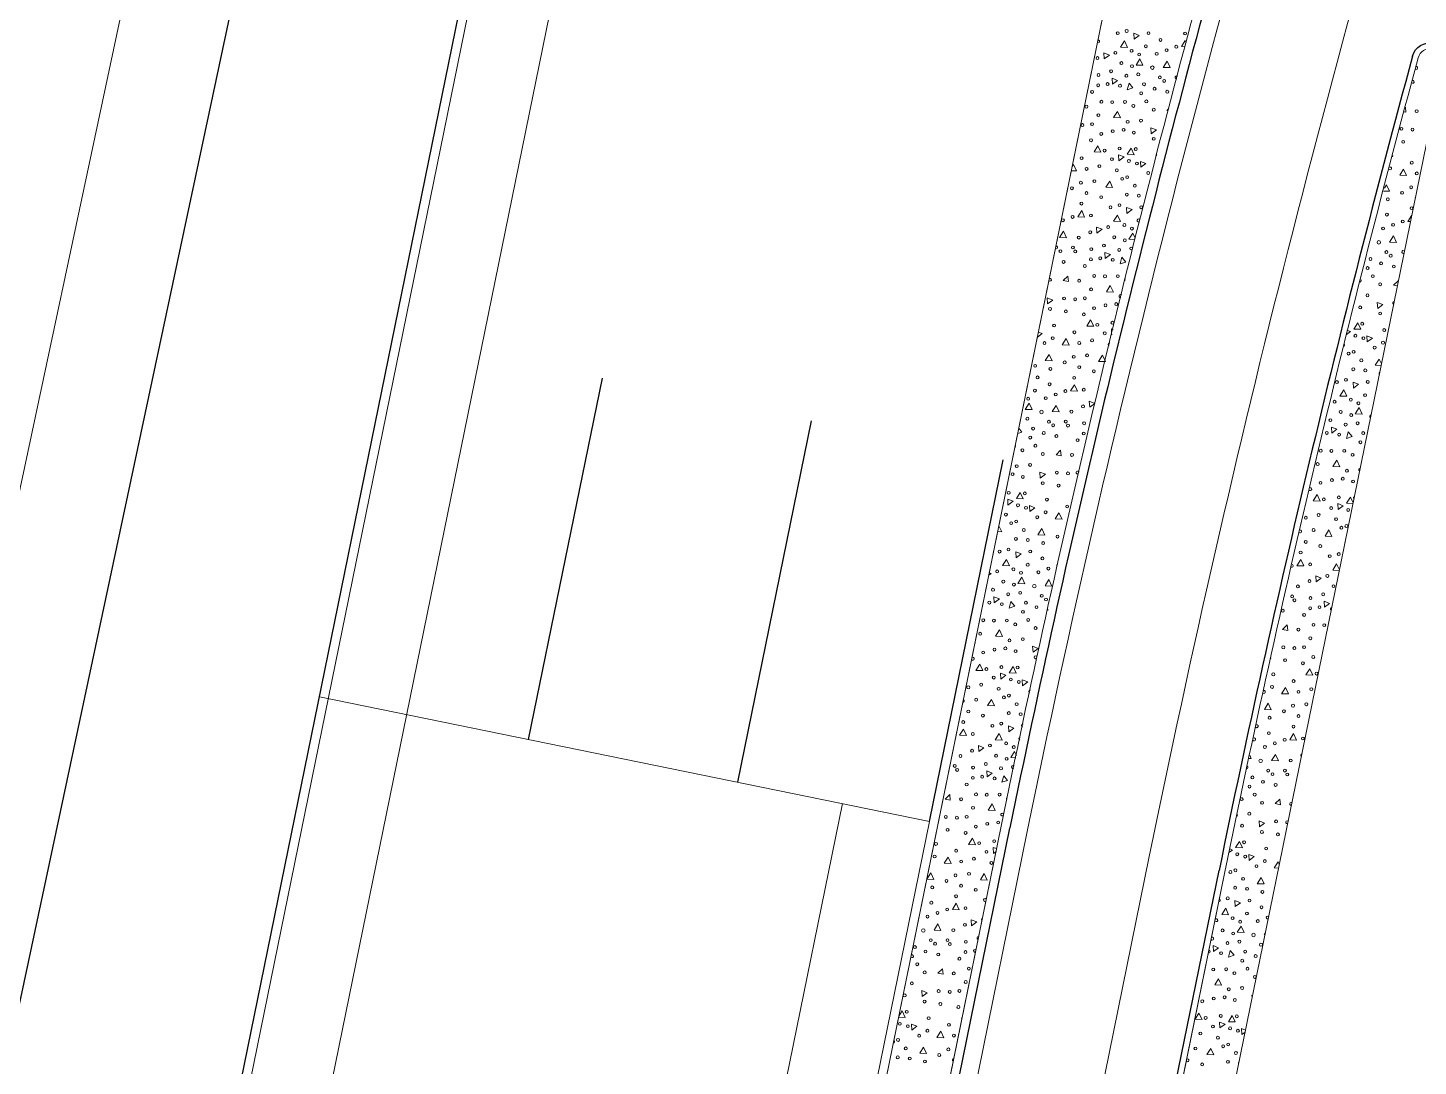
# Model space of a CAD drawing. Extents: x 2536801 to 2538856, y 7112140 to 7131569.
# Drawn here: x 2538468.1 to 2538624.5, y 7130125.7 to 7130242.4 of the extents above; entities that cross this region are included whole.
import ezdxf

# ---------------------------------------------------------------- set-up
doc = ezdxf.new("R2010")
doc.units = 0
doc.header["$LTSCALE"] = 100
doc.header["$MEASUREMENT"] = 0
doc.linetypes.add('DGN Style 1', pattern=[249.36287, 0.414913, -248.947956])
for name, color, linetype, lineweight in [('D_BOC_RMP', 1, 'Continuous', 13), ('D_CTB_1', 2, 'Continuous', 0), ('D_EOS_ML', 7, 'Continuous', 30), ('D_EOS_RMP', 1, 'Continuous', 30), ('D_EOT_ML', 7, 'Continuous', 13), ('D_EOT_RMP', 1, 'Continuous', 13), ('D_FOC_RMP', 1, 'Continuous', 30), ('D_RIPRAP_1', 7, 'Continuous', 0)]:
    doc.layers.add(name, color=color, linetype=linetype, lineweight=lineweight)

msp = doc.modelspace()

# ---------------------------------------------------------------- linework, layer by layer
at = {"layer": 'D_BOC_RMP', "lineweight": 0}
msp.add_line((2538572.54, 7129999.62), (2538602.72, 7130147.53), dxfattribs=at)
at = {"layer": 'D_BOC_RMP', "lineweight": 0, "extrusion": (0, 0, -1)}
msp.add_arc((-2538625.74, 7130238.74), 1.33, 15.185, 191.53, dxfattribs=at)
at = {"layer": 'D_BOC_RMP', "lineweight": 0}
msp.add_arc((2540048.28, 7129852.64), 1475.33, 164.81499, 168.47001, dxfattribs=at)
at = {"layer": 'D_CTB_1', "color": 9, "linetype": 'Continuous', "lineweight": 0, "ltscale": 0.025}
msp.add_line((2538570.49, 7130153.01), (2538855.92, 7131552.2), dxfattribs=at)
at = {"layer": 'D_CTB_1', "linetype": 'Continuous', "lineweight": 0, "ltscale": 0.025}
for p, q in [((2538481.84, 7130068.67), (2538703.42, 7131154.81)), ((2538549.83, 7130016.71), (2538577.57, 7130152.66)), ((2538550.5, 7130055.02), (2538570.49, 7130153.01))]:
    msp.add_line(p, q, dxfattribs=at)
msp.add_arc((2540048.28, 7129852.64), 1501, 164.81499, 168.47001, dxfattribs=at)
at = {"layer": 'D_EOS_ML'}
for p, q in [((2538480.86, 7130068.86), (2538786.35, 7131566.38)), ((2538446.93, 7130037.6), (2538519.84, 7130379.98))]:
    msp.add_line(p, q, dxfattribs=at)
at = {"layer": 'D_EOS_ML', "color": 253, "linetype": 'DGN Style 1'}
for p, q in [((2538524.44, 7130162.4), (2538809.87, 7131561.59)), ((2538547.96, 7130157.6), (2538833.39, 7131556.79)), ((2538569.51, 7130153.21), (2538854.94, 7131552.4)), ((2538490.73, 7130067.22), (2538763.58, 7131404.71))]:
    msp.add_line(p, q, dxfattribs=at)
at = {"layer": 'D_EOS_RMP'}
for p, q in [((2538550.81, 7130016.51), (2538578.55, 7130152.46)), ((2538574.33, 7130011.72), (2538602.06, 7130147.67))]:
    msp.add_line(p, q, dxfattribs=at)
for radius in [1500, 1476]:
    msp.add_arc((2540048.28, 7129852.64), radius, 164.81499, 168.47001, dxfattribs=at)
at = {"layer": 'D_EOT_ML'}
for p, q in [((2538490.73, 7130067.22), (2538796.15, 7131564.38)), ((2538435.19, 7130040.1), (2538508.08, 7130382.38)), ((2538500.92, 7130167.2), (2538569.51, 7130153.21)), ((2538539.73, 7130057.22), (2538559.72, 7130155.2)), ((2538549.53, 7130055.22), (2538569.52, 7130153.2))]:
    msp.add_line(p, q, dxfattribs=at)
at = {"layer": 'D_EOT_RMP'}
for p, q in [((2538552.77, 7130016.11), (2538580.51, 7130152.07)), ((2538566.49, 7130013.32), (2538594.22, 7130149.27))]:
    msp.add_line(p, q, dxfattribs=at)
for radius, end in [(1498, 168.46984), (1484, 168.47001)]:
    msp.add_arc((2540048.28, 7129852.64), radius, 163.06168, end, dxfattribs=at)
at = {"layer": 'D_FOC_RMP', "extrusion": (0, 0, -1)}
msp.add_arc((-2538625.74, 7130238.74), 2, 15.185, 191.53, dxfattribs=at)
at = {"layer": 'D_RIPRAP_1', "color": 7, "linetype": 'Continuous', "lineweight": 0}
for p, q in [((2538623.01, 7130233.51), (2538623.06, 7130232.97)), ((2538596.21, 7130233.16), (2538596.42, 7130233.37)), ((2538596.36, 7130233.13), (2538596.21, 7130233.16)), ((2538623.06, 7130232.97), (2538622.88, 7130233.01)), ((2538584.55, 7130214.03), (2538585.07, 7130214.53)), ((2538585.13, 7130213.9), (2538584.55, 7130214.03)), ((2538585.07, 7130214.53), (2538585.13, 7130213.9)), ((2538621.67, 7130213.52), (2538622.19, 7130214.01)), ((2538622.11, 7130213.42), (2538621.67, 7130213.52)), ((2538622.19, 7130214.01), (2538622.2, 7130213.88)), ((2538583.74, 7130194.44), (2538584.25, 7130194.94)), ((2538584.32, 7130194.31), (2538583.74, 7130194.44)), ((2538584.25, 7130194.94), (2538584.32, 7130194.31)), ((2538609.2, 7130174.8), (2538609.72, 7130175.29)), ((2538609.78, 7130174.67), (2538609.2, 7130174.8)), ((2538609.72, 7130175.29), (2538609.78, 7130174.67)), ((2538571.26, 7130155.72), (2538571.78, 7130156.22)), ((2538571.84, 7130155.59), (2538571.26, 7130155.72)), ((2538571.78, 7130156.22), (2538571.84, 7130155.59)), ((2538608.39, 7130155.21), (2538608.9, 7130155.71)), ((2538608.9, 7130155.71), (2538608.96, 7130155.08)), ((2538608.96, 7130155.08), (2538608.39, 7130155.21)), ((2538570.45, 7130136.14), (2538570.97, 7130136.63)), ((2538570.97, 7130136.63), (2538571.03, 7130136.01)), ((2538571.03, 7130136.01), (2538570.45, 7130136.14))]:
    msp.add_line(p, q, dxfattribs=at)
at = {"layer": 'D_RIPRAP_1', "color": 7, "lineweight": 0, "flags": 128}
for points in [[(2538612.87, 7130289.8), (2538599.24, 7130293.95), (2538550.51, 7130055.04), (2538550.51, 7130055.04), (2538550.51, 7130055.02), (2538516.11, 7129867.42), (2538516.11, 7129867.42), (2538520.26, 7129866.63)], [(2538577.16, 7129993.93), (2538577.32, 7129993.89), (2538627.21, 7130238.44), (2538627.05, 7130238.47)], [(2538549.83, 7130016.71), (2538577.57, 7130152.66)], [(2538602.72, 7130147.53), (2538572.54, 7129999.62)]]:
    msp.add_lwpolyline(points, dxfattribs=at)
at = {"layer": 'D_RIPRAP_1', "color": 7, "linetype": 'Continuous', "lineweight": 0, "flags": 128}
for points in [[(2538592.52, 7130241.16), (2538592.49, 7130241.83), (2538593.1, 7130241.59)], [(2538591.78, 7130240.24), (2538591, 7130240.27), (2538591.44, 7130240.97)], [(2538589.15, 7130238.95), (2538589.11, 7130239.62), (2538589.73, 7130239.38)], [(2538593.51, 7130238.23), (2538592.74, 7130238.26), (2538593.17, 7130238.96)], [(2538596.56, 7130237.97), (2538595.78, 7130238), (2538596.22, 7130238.7)], [(2538590.08, 7130236.11), (2538590.04, 7130236.78), (2538590.66, 7130236.53)], [(2538592.38, 7130235.7), (2538591.75, 7130235.49), (2538591.95, 7130236.23)], [(2538590.99, 7130232.32), (2538590.21, 7130232.35), (2538590.65, 7130233.05)], [(2538594.44, 7130230.54), (2538594.4, 7130231.21), (2538595.02, 7130230.96)], [(2538588.79, 7130228.46), (2538588.01, 7130228.5), (2538588.45, 7130229.19)], [(2538592.53, 7130228.18), (2538591.75, 7130228.22), (2538592.19, 7130228.91)], [(2538590.81, 7130227.5), (2538590.77, 7130228.17), (2538591.39, 7130227.93)], [(2538593.26, 7130226.76), (2538593.23, 7130227.43), (2538593.85, 7130227.19)], [(2538623.15, 7130225.84), (2538622.38, 7130225.87), (2538622.82, 7130226.56)], [(2538590.1, 7130224.49), (2538589.33, 7130224.53), (2538589.77, 7130225.22)], [(2538586.95, 7130221.16), (2538586.18, 7130221.19), (2538586.62, 7130221.89)], [(2538590.97, 7130220.66), (2538590.19, 7130220.69), (2538590.63, 7130221.38)], [(2538591.71, 7130221.58), (2538591.67, 7130222.25), (2538592.29, 7130222.01)], [(2538584.9, 7130218.83), (2538584.12, 7130218.87), (2538584.56, 7130219.56)], [(2538588.33, 7130219.36), (2538588.3, 7130220.03), (2538588.91, 7130219.79)], [(2538622.02, 7130218.32), (2538621.24, 7130218.36), (2538621.68, 7130219.05)], [(2538589.26, 7130216.52), (2538589.23, 7130217.19), (2538589.85, 7130216.95)], [(2538591.57, 7130216.11), (2538590.93, 7130215.9), (2538591.14, 7130216.65)], [(2538590.18, 7130212.73), (2538589.4, 7130212.77), (2538589.84, 7130213.46)], [(2538582.78, 7130211.4), (2538582.74, 7130212.07), (2538583.36, 7130211.83)], [(2538619.9, 7130210.89), (2538619.86, 7130211.56), (2538620.48, 7130211.32)], [(2538587.97, 7130208.88), (2538587.2, 7130208.91), (2538587.63, 7130209.6)], [(2538617.99, 7130208.54), (2538617.21, 7130208.57), (2538617.65, 7130209.26)], [(2538585.22, 7130206.76), (2538584.44, 7130206.79), (2538584.88, 7130207.49)], [(2538618.73, 7130207.12), (2538618.69, 7130207.79), (2538619.31, 7130207.54)], [(2538583.29, 7130204.98), (2538582.51, 7130205.02), (2538582.95, 7130205.71)], [(2538589.29, 7130204.91), (2538588.51, 7130204.94), (2538588.95, 7130205.63)], [(2538586.14, 7130201.58), (2538585.36, 7130201.61), (2538585.8, 7130202.3)], [(2538617.17, 7130201.93), (2538617.14, 7130202.6), (2538617.75, 7130202.36)], [(2538616.43, 7130201.01), (2538615.65, 7130201.04), (2538616.09, 7130201.74)], [(2538581.04, 7130199.51), (2538580.26, 7130199.54), (2538580.7, 7130200.24)], [(2538584.09, 7130199.25), (2538583.31, 7130199.28), (2538583.75, 7130199.98)], [(2538587.52, 7130199.78), (2538587.48, 7130200.45), (2538588.1, 7130200.21)], [(2538618.16, 7130199), (2538617.38, 7130199.03), (2538617.82, 7130199.73)], [(2538614.73, 7130196.88), (2538614.69, 7130197.55), (2538615.31, 7130197.3)], [(2538617.03, 7130196.47), (2538616.4, 7130196.26), (2538616.6, 7130197)], [(2538615.64, 7130193.09), (2538614.86, 7130193.12), (2538615.3, 7130193.81)], [(2538581.96, 7130191.82), (2538581.93, 7130192.49), (2538582.54, 7130192.24)], [(2538580.05, 7130189.46), (2538579.28, 7130189.5), (2538579.72, 7130190.19)], [(2538613.43, 7130189.23), (2538612.66, 7130189.26), (2538613.1, 7130189.96)], [(2538578.33, 7130188.78), (2538578.3, 7130189.45), (2538578.91, 7130189.21)], [(2538580.79, 7130188.04), (2538580.76, 7130188.71), (2538581.37, 7130188.47)], [(2538615.45, 7130188.27), (2538615.42, 7130188.94), (2538616.03, 7130188.7)], [(2538584.41, 7130187.18), (2538583.63, 7130187.21), (2538584.07, 7130187.9)], [(2538582.48, 7130185.4), (2538581.7, 7130185.43), (2538582.14, 7130186.13)], [(2538614.75, 7130185.26), (2538613.98, 7130185.29), (2538614.41, 7130185.99)], [(2538579.24, 7130182.86), (2538579.2, 7130183.53), (2538579.82, 7130183.29)], [(2538578.5, 7130181.94), (2538577.72, 7130181.97), (2538578.16, 7130182.66)], [(2538611.6, 7130181.93), (2538610.82, 7130181.96), (2538611.26, 7130182.66)], [(2538580.23, 7130179.93), (2538579.45, 7130179.96), (2538579.89, 7130180.65)], [(2538583.28, 7130179.66), (2538582.5, 7130179.7), (2538582.94, 7130180.39)], [(2538612.98, 7130180.13), (2538612.95, 7130180.8), (2538613.56, 7130180.56)], [(2538576.79, 7130177.8), (2538576.76, 7130178.47), (2538577.37, 7130178.23)], [(2538579.1, 7130177.39), (2538578.46, 7130177.18), (2538578.67, 7130177.93)], [(2538613.91, 7130177.29), (2538613.88, 7130177.96), (2538614.49, 7130177.72)], [(2538577.7, 7130174.01), (2538576.93, 7130174.05), (2538577.37, 7130174.74)], [(2538581.15, 7130172.23), (2538581.11, 7130172.9), (2538581.73, 7130172.66)], [(2538575.5, 7130170.16), (2538574.72, 7130170.19), (2538575.16, 7130170.88)], [(2538577.52, 7130169.2), (2538577.48, 7130169.87), (2538578.1, 7130169.63)], [(2538579.24, 7130169.88), (2538578.46, 7130169.91), (2538578.9, 7130170.61)], [(2538612.62, 7130169.65), (2538611.84, 7130169.68), (2538612.28, 7130170.37)], [(2538579.98, 7130168.46), (2538579.94, 7130169.13), (2538580.56, 7130168.88)], [(2538609.87, 7130167.53), (2538609.09, 7130167.56), (2538609.53, 7130168.26)], [(2538576.82, 7130166.19), (2538576.04, 7130166.22), (2538576.48, 7130166.91)], [(2538607.94, 7130165.75), (2538607.16, 7130165.79), (2538607.6, 7130166.48)], [(2538573.67, 7130162.86), (2538572.89, 7130162.89), (2538573.33, 7130163.58)], [(2538578.43, 7130163.27), (2538578.39, 7130163.94), (2538579.01, 7130163.7)], [(2538575.05, 7130161.06), (2538575.01, 7130161.73), (2538575.63, 7130161.49)], [(2538577.68, 7130162.35), (2538576.91, 7130162.38), (2538577.34, 7130163.08)], [(2538610.79, 7130162.34), (2538610.01, 7130162.38), (2538610.45, 7130163.07)], [(2538608.74, 7130160.02), (2538607.96, 7130160.05), (2538608.4, 7130160.74)], [(2538575.98, 7130158.22), (2538575.94, 7130158.89), (2538576.56, 7130158.64)], [(2538578.28, 7130157.81), (2538577.65, 7130157.6), (2538577.85, 7130158.34)], [(2538576.89, 7130154.43), (2538576.11, 7130154.46), (2538576.55, 7130155.16)], [(2538606.61, 7130152.59), (2538606.58, 7130153.26), (2538607.19, 7130153.01)], [(2538574.69, 7130150.57), (2538573.91, 7130150.6), (2538574.35, 7130151.3)], [(2538604.7, 7130150.23), (2538603.93, 7130150.27), (2538604.37, 7130150.96)], [(2538571.94, 7130148.46), (2538571.16, 7130148.49), (2538571.6, 7130149.18)], [(2538605.44, 7130148.81), (2538605.41, 7130149.48), (2538606.02, 7130149.24)], [(2538570, 7130146.68), (2538569.23, 7130146.71), (2538569.67, 7130147.41)], [(2538576.01, 7130146.6), (2538575.23, 7130146.63), (2538575.67, 7130147.33)], [(2538607.13, 7130146.17), (2538606.35, 7130146.2), (2538606.79, 7130146.9)], [(2538572.86, 7130143.27), (2538572.08, 7130143.3), (2538572.52, 7130144)], [(2538603.14, 7130142.71), (2538602.37, 7130142.74), (2538602.81, 7130143.43)], [(2538603.89, 7130143.63), (2538603.85, 7130144.3), (2538604.47, 7130144.06)], [(2538570.8, 7130140.94), (2538570.03, 7130140.98), (2538570.46, 7130141.67)], [(2538574.24, 7130141.47), (2538574.2, 7130142.14), (2538574.82, 7130141.9)], [(2538604.88, 7130140.7), (2538604.1, 7130140.73), (2538604.54, 7130141.42)], [(2538601.44, 7130138.57), (2538601.4, 7130139.24), (2538602.02, 7130139)], [(2538603.75, 7130138.16), (2538603.11, 7130137.95), (2538603.32, 7130138.7)], [(2538602.35, 7130134.78), (2538601.58, 7130134.82), (2538602.01, 7130135.51)], [(2538568.68, 7130133.51), (2538568.64, 7130134.18), (2538569.26, 7130133.94)], [(2538567.51, 7130129.74), (2538567.47, 7130130.41), (2538568.09, 7130130.16)], [(2538600.15, 7130130.93), (2538599.37, 7130130.96), (2538599.81, 7130131.65)], [(2538602.17, 7130129.97), (2538602.13, 7130130.64), (2538602.75, 7130130.4)], [(2538603.89, 7130130.65), (2538603.11, 7130130.68), (2538603.55, 7130131.37)], [(2538571.12, 7130128.87), (2538570.35, 7130128.9), (2538570.78, 7130129.6)], [(2538569.19, 7130127.09), (2538568.41, 7130127.13), (2538568.85, 7130127.82)], [(2538601.47, 7130126.96), (2538600.69, 7130126.99), (2538601.13, 7130127.68)]]:
    msp.add_lwpolyline(points, close=True, dxfattribs=at)
for points in [[(2538598.24, 7130240.31), (2538597.84, 7130240.33), (2538598.27, 7130241.02), (2538598.37, 7130240.81)], [(2538585.56, 7130226.85), (2538585.7, 7130227.07), (2538586.03, 7130226.35), (2538585.46, 7130226.37)], [(2538620.66, 7130224.43), (2538620.89, 7130224.79), (2538621.22, 7130224.06), (2538620.57, 7130224.09)], [(2538623.59, 7130220.67), (2538623.3, 7130220.68), (2538623.73, 7130221.36)], [(2538592.6, 7130218.65), (2538591.92, 7130218.68), (2538592.36, 7130219.37), (2538592.64, 7130218.79)], [(2538590.03, 7130207.95), (2538589.99, 7130207.92), (2538589.96, 7130208.59), (2538590.16, 7130208.51)], [(2538581.76, 7130208.22), (2538582.19, 7130208.06), (2538581.64, 7130207.65)], [(2538616.51, 7130208.42), (2538616.85, 7130208.29), (2538616.39, 7130207.95)], [(2538620.28, 7130204.48), (2538619.63, 7130204.51), (2538620.07, 7130205.2), (2538620.32, 7130204.67)], [(2538579.55, 7130197.42), (2538579.91, 7130196.98), (2538579.43, 7130196.82)], [(2538617.12, 7130188.96), (2538616.4, 7130188.99), (2538616.84, 7130189.68), (2538617.13, 7130189.04)], [(2538577.32, 7130186.45), (2538577.63, 7130185.77), (2538577.18, 7130185.79)], [(2538615.58, 7130181.43), (2538614.84, 7130181.46), (2538615.28, 7130182.15), (2538615.59, 7130181.48)], [(2538576.23, 7130181.15), (2538576.44, 7130181.07), (2538576.18, 7130180.88)], [(2538579.23, 7130160.35), (2538578.64, 7130160.37), (2538579.08, 7130161.07), (2538579.29, 7130160.62)], [(2538605.51, 7130160.66), (2538605.69, 7130160.28), (2538605.43, 7130160.29)], [(2538576.99, 7130149.82), (2538576.71, 7130149.61), (2538576.67, 7130150.28), (2538577.05, 7130150.14)], [(2538603.26, 7130150.1), (2538603.56, 7130149.98), (2538603.18, 7130149.7)], [(2538608.75, 7130147.96), (2538608.28, 7130147.98), (2538608.72, 7130148.67), (2538608.84, 7130148.4)], [(2538607.22, 7130140.46), (2538607.15, 7130140.47), (2538607.26, 7130140.65)], [(2538605.78, 7130133.38), (2538605.76, 7130133.67), (2538605.83, 7130133.64)], [(2538566.07, 7130131.31), (2538566.43, 7130131.89), (2538566.77, 7130131.16), (2538566.04, 7130131.19)], [(2538573.15, 7130131.02), (2538573.1, 7130131.02), (2538573.18, 7130131.15)], [(2538604.99, 7130129.49), (2538604.63, 7130129.23), (2538604.59, 7130129.9), (2538605.03, 7130129.72)]]:
    msp.add_lwpolyline(points, dxfattribs=at)
at = {"layer": 'D_RIPRAP_1', "color": 7, "linetype": 'Continuous', "lineweight": 0}
for centre, radius in [((2538590.67, 7130241.84), 0.163), ((2538591.68, 7130242.09), 0.163), ((2538594.13, 7130241.85), 0.163), ((2538598.25, 7130241.81), 0.163), ((2538590.41, 7130239.63), 0.163), ((2538592.23, 7130239.86), 0.163), ((2538593.83, 7130240.37), 0.163), ((2538595.48, 7130241.08), 0.163), ((2538596.17, 7130239.93), 0.163), ((2538597.26, 7130240.32), 0.163), ((2538588.4, 7130239.04), 0.163), ((2538591.09, 7130238.48), 0.163), ((2538592.28, 7130238.13), 0.163), ((2538593.08, 7130239.45), 0.163), ((2538594.57, 7130237.97), 0.199), ((2538595.05, 7130239.52), 0.163), ((2538588.51, 7130237.14), 0.163), ((2538589.93, 7130237.56), 0.163), ((2538591.65, 7130237.06), 0.163), ((2538592.99, 7130237.21), 0.163), ((2538595.41, 7130236.87), 0.163), ((2538595.89, 7130236.47), 0.163), ((2538587.79, 7130235.24), 0.163), ((2538588.48, 7130235.99), 0.163), ((2538589.53, 7130236.12), 0.163), ((2538590.93, 7130235.93), 0.163), ((2538593.31, 7130235.08), 0.163), ((2538593.63, 7130236.1), 0.163), ((2538594.82, 7130235.6), 0.163), ((2538596.25, 7130235.26), 0.163), ((2538587.15, 7130233.58), 0.163), ((2538588.84, 7130234.13), 0.163), ((2538590.05, 7130234.09), 0.163), ((2538591.49, 7130234.11), 0.163), ((2538592.43, 7130233.66), 0.163), ((2538593.89, 7130234.17), 0.163), ((2538588.5, 7130232.62), 0.163), ((2538591.79, 7130231.87), 0.163), ((2538593.29, 7130232.01), 0.163), ((2538594.72, 7130233.24), 0.163), ((2538624.28, 7130233.07), 0.163), ((2538586.7, 7130231.51), 0.163), ((2538587.79, 7130231.61), 0.163), ((2538588.82, 7130230.51), 0.163), ((2538590.11, 7130230.82), 0.163), ((2538591.33, 7130230.97), 0.163), ((2538592.48, 7130230.66), 0.163), ((2538622.57, 7130231.09), 0.163), ((2538623.82, 7130231), 0.163), ((2538587.67, 7130229.8), 0.163), ((2538589.2, 7130228.64), 0.163), ((2538590.88, 7130228.87), 0.163), ((2538592.7, 7130228.81), 0.163), ((2538594.72, 7130229.96), 0.163), ((2538622.77, 7130229.63), 0.163), ((2538586.61, 7130227.79), 0.163), ((2538590.02, 7130227.68), 0.163), ((2538591.93, 7130227.47), 0.163), ((2538592.83, 7130227.19), 0.163), ((2538623.73, 7130227.28), 0.163), ((2538587.17, 7130226.58), 0.163), ((2538588.61, 7130226.89), 0.163), ((2538590.57, 7130226.42), 0.163), ((2538591.73, 7130225.65), 0.163), ((2538594.1, 7130226.12), 0.163), ((2538624.29, 7130226.07), 0.163), ((2538585.52, 7130224.4), 0.163), ((2538586.54, 7130225.03), 0.163), ((2538588.05, 7130225.2), 0.163), ((2538591.17, 7130225.46), 0.163), ((2538592.6, 7130224.69), 0.163), ((2538623.66, 7130224.52), 0.163), ((2538586.59, 7130222.68), 0.163), ((2538587.16, 7130223.86), 0.163), ((2538588.81, 7130223.4), 0.163), ((2538590.87, 7130222.5), 0.163), ((2538591.7, 7130223.69), 0.163), ((2538593.05, 7130223.57), 0.163), ((2538621.04, 7130223.16), 0.163), ((2538622.64, 7130223.89), 0.163), ((2538584.51, 7130220.8), 0.163), ((2538585.6, 7130221.18), 0.163), ((2538587.66, 7130221.34), 0.163), ((2538589.86, 7130222.26), 0.163), ((2538593.32, 7130222.27), 0.163), ((2538620.94, 7130221.44), 0.163), ((2538623.71, 7130222.16), 0.163), ((2538587.59, 7130219.46), 0.163), ((2538589.6, 7130220.04), 0.163), ((2538591.42, 7130220.27), 0.163), ((2538592.27, 7130219.87), 0.163), ((2538620.51, 7130219.88), 0.163), ((2538621.63, 7130220.29), 0.163), ((2538622.72, 7130220.67), 0.163), ((2538585.64, 7130217.74), 0.163), ((2538586.29, 7130218.86), 0.163), ((2538589.12, 7130217.97), 0.163), ((2538590.28, 7130218.89), 0.163), ((2538591.47, 7130218.55), 0.163), ((2538620.03, 7130218.32), 0.199), ((2538584.23, 7130217.33), 0.163), ((2538584.59, 7130216.12), 0.163), ((2538585.9, 7130217.3), 0.163), ((2538587.66, 7130216.41), 0.163), ((2538587.7, 7130217.55), 0.163), ((2538588.71, 7130216.53), 0.163), ((2538590.11, 7130216.35), 0.163), ((2538590.84, 7130217.47), 0.163), ((2538592.18, 7130217.63), 0.163), ((2538619.09, 7130216.45), 0.163), ((2538620.88, 7130217.23), 0.163), ((2538621.36, 7130216.82), 0.163), ((2538586.97, 7130215.66), 0.163), ((2538588.03, 7130214.54), 0.163), ((2538618.77, 7130215.43), 0.163), ((2538620.28, 7130215.95), 0.163), ((2538621.72, 7130215.61), 0.163), ((2538586.34, 7130214), 0.163), ((2538587.68, 7130213.03), 0.163), ((2538589.24, 7130214.5), 0.163), ((2538590.68, 7130214.52), 0.163), ((2538619.36, 7130214.52), 0.163), ((2538620.18, 7130213.6), 0.163), ((2538584.64, 7130212.01), 0.163), ((2538585.89, 7130211.92), 0.163), ((2538586.97, 7130212.03), 0.163), ((2538618.75, 7130212.36), 0.163), ((2538583.06, 7130210.83), 0.163), ((2538584.84, 7130210.56), 0.163), ((2538586.86, 7130210.22), 0.163), ((2538588.01, 7130210.92), 0.163), ((2538589.3, 7130211.24), 0.163), ((2538590.51, 7130211.38), 0.163), ((2538617.94, 7130211.01), 0.163), ((2538620.18, 7130210.32), 0.163), ((2538583.52, 7130208.97), 0.163), ((2538588.38, 7130209.05), 0.163), ((2538590.07, 7130209.28), 0.163), ((2538618.17, 7130209.17), 0.163), ((2538620.64, 7130208.46), 0.163), ((2538582.44, 7130206.99), 0.163), ((2538583.37, 7130207.55), 0.163), ((2538585.8, 7130208.21), 0.163), ((2538586.35, 7130207), 0.163), ((2538587.79, 7130207.3), 0.163), ((2538589.21, 7130208.09), 0.163), ((2538617.4, 7130207.82), 0.163), ((2538618.29, 7130207.55), 0.163), ((2538620.5, 7130207.04), 0.163), ((2538585.73, 7130205.45), 0.163), ((2538587.23, 7130205.61), 0.163), ((2538616.63, 7130205.81), 0.163), ((2538617.19, 7130206.01), 0.163), ((2538619.56, 7130206.48), 0.163), ((2538581.39, 7130204.43), 0.163), ((2538583.1, 7130204.09), 0.163), ((2538584.71, 7130204.82), 0.163), ((2538586.35, 7130204.28), 0.163), ((2538587.99, 7130203.82), 0.163), ((2538617.16, 7130204.05), 0.163), ((2538618.06, 7130205.05), 0.163), ((2538618.51, 7130203.92), 0.163), ((2538581.66, 7130203.13), 0.163), ((2538583.01, 7130202.36), 0.163), ((2538585.78, 7130203.09), 0.163), ((2538615.32, 7130202.61), 0.163), ((2538616.33, 7130202.86), 0.163), ((2538618.78, 7130202.62), 0.163), ((2538580.61, 7130200.73), 0.163), ((2538581.36, 7130201.65), 0.163), ((2538582.58, 7130200.8), 0.163), ((2538583.7, 7130201.21), 0.163), ((2538584.79, 7130201.6), 0.163), ((2538586.85, 7130201.75), 0.163), ((2538616.88, 7130200.63), 0.163), ((2538618.48, 7130201.14), 0.163), ((2538582.1, 7130199.25), 0.199), ((2538585.47, 7130199.28), 0.163), ((2538586.77, 7130199.87), 0.163), ((2538615.06, 7130200.4), 0.163), ((2538615.74, 7130199.25), 0.163), ((2538617.73, 7130200.22), 0.163), ((2538580.52, 7130198.49), 0.163), ((2538581.16, 7130197.38), 0.163), ((2538582.94, 7130198.15), 0.163), ((2538583.42, 7130197.75), 0.163), ((2538584.83, 7130198.16), 0.163), ((2538585.08, 7130197.71), 0.163), ((2538586.89, 7130197.97), 0.163), ((2538614.58, 7130198.32), 0.163), ((2538616.3, 7130197.83), 0.163), ((2538616.93, 7130198.9), 0.163), ((2538617.64, 7130197.98), 0.163), ((2538580.84, 7130196.36), 0.163), ((2538582.35, 7130196.88), 0.163), ((2538583.78, 7130196.54), 0.163), ((2538586.16, 7130196.07), 0.163), ((2538586.85, 7130196.82), 0.163), ((2538614.18, 7130196.89), 0.163), ((2538615.57, 7130196.7), 0.163), ((2538617.96, 7130195.84), 0.163), ((2538618.28, 7130196.87), 0.163), ((2538579.96, 7130194.94), 0.163), ((2538581.42, 7130195.45), 0.163), ((2538582.25, 7130194.52), 0.163), ((2538585.53, 7130194.41), 0.163), ((2538613.49, 7130194.89), 0.163), ((2538614.7, 7130194.86), 0.163), ((2538616.14, 7130194.87), 0.163), ((2538617.08, 7130194.43), 0.163), ((2538579.32, 7130193.15), 0.163), ((2538580.82, 7130193.29), 0.163), ((2538613.15, 7130193.39), 0.163), ((2538578.85, 7130192.25), 0.163), ((2538580.01, 7130191.94), 0.163), ((2538582.24, 7130191.24), 0.163), ((2538583.83, 7130192.43), 0.163), ((2538585.08, 7130192.34), 0.163), ((2538613.47, 7130191.28), 0.163), ((2538614.76, 7130191.59), 0.163), ((2538615.97, 7130191.74), 0.163), ((2538616.44, 7130192.64), 0.163), ((2538617.13, 7130191.43), 0.163), ((2538578.41, 7130190.15), 0.163), ((2538580.23, 7130190.09), 0.163), ((2538584.03, 7130190.97), 0.163), ((2538615.53, 7130189.64), 0.163), ((2538579.46, 7130188.75), 0.163), ((2538580.36, 7130188.47), 0.163), ((2538582.56, 7130187.97), 0.163), ((2538582.71, 7130189.39), 0.163), ((2538584.99, 7130188.62), 0.163), ((2538613.85, 7130189.41), 0.163), ((2538614.67, 7130188.44), 0.163), ((2538616.58, 7130188.23), 0.163), ((2538578.1, 7130187.7), 0.163), ((2538578.69, 7130186.74), 0.163), ((2538579.26, 7130186.93), 0.163), ((2538581.63, 7130187.4), 0.163), ((2538611.82, 7130187.35), 0.163), ((2538613.26, 7130187.66), 0.163), ((2538615.22, 7130187.19), 0.163), ((2538616.38, 7130186.42), 0.163), ((2538579.23, 7130184.97), 0.163), ((2538580.12, 7130185.97), 0.163), ((2538580.57, 7130184.85), 0.163), ((2538583.9, 7130185.23), 0.163), ((2538612.69, 7130185.97), 0.163), ((2538615.82, 7130186.23), 0.163), ((2538577.39, 7130183.54), 0.163), ((2538578.39, 7130183.78), 0.163), ((2538580.84, 7130183.55), 0.163), ((2538582.29, 7130184.5), 0.163), ((2538611.24, 7130183.44), 0.163), ((2538611.81, 7130184.63), 0.163), ((2538613.45, 7130184.17), 0.163), ((2538615.52, 7130183.27), 0.163), ((2538580.55, 7130182.07), 0.163), ((2538582.2, 7130182.78), 0.163), ((2538612.31, 7130182.1), 0.163), ((2538614.51, 7130183.03), 0.163), ((2538577.12, 7130181.32), 0.163), ((2538577.81, 7130180.17), 0.163), ((2538578.94, 7130181.55), 0.163), ((2538579.8, 7130181.15), 0.163), ((2538581.76, 7130181.22), 0.163), ((2538582.88, 7130181.63), 0.163), ((2538612.23, 7130180.23), 0.163), ((2538614.24, 7130180.81), 0.163), ((2538576.65, 7130179.25), 0.163), ((2538578.36, 7130178.75), 0.163), ((2538579, 7130179.83), 0.163), ((2538579.7, 7130178.91), 0.163), ((2538581.29, 7130179.66), 0.199), ((2538610.93, 7130179.63), 0.163), ((2538613.77, 7130178.74), 0.163), ((2538614.93, 7130179.66), 0.163), ((2538576.24, 7130177.81), 0.163), ((2538577.64, 7130177.63), 0.163), ((2538580.35, 7130177.79), 0.163), ((2538581.54, 7130177.29), 0.163), ((2538582.13, 7130178.57), 0.163), ((2538582.61, 7130178.16), 0.163), ((2538610.29, 7130178.51), 0.163), ((2538610.54, 7130178.07), 0.163), ((2538612.31, 7130177.17), 0.163), ((2538612.35, 7130178.32), 0.163), ((2538613.36, 7130177.3), 0.163), ((2538575.56, 7130175.82), 0.163), ((2538576.76, 7130175.78), 0.163), ((2538578.21, 7130175.8), 0.163), ((2538580.02, 7130176.77), 0.163), ((2538580.61, 7130175.86), 0.163), ((2538609.24, 7130176.89), 0.163), ((2538611.62, 7130176.42), 0.163), ((2538575.21, 7130174.31), 0.163), ((2538579.15, 7130175.36), 0.163), ((2538581.44, 7130174.94), 0.163), ((2538610.99, 7130174.77), 0.163), ((2538612.68, 7130175.31), 0.163), ((2538613.89, 7130175.27), 0.163), ((2538576.82, 7130172.52), 0.163), ((2538578.04, 7130172.66), 0.163), ((2538578.51, 7130173.56), 0.163), ((2538579.19, 7130172.35), 0.163), ((2538580.01, 7130173.7), 0.163), ((2538609.29, 7130172.78), 0.163), ((2538610.54, 7130172.69), 0.163), ((2538611.62, 7130172.8), 0.163), ((2538612.33, 7130173.8), 0.163), ((2538575.54, 7130172.2), 0.163), ((2538581.43, 7130171.66), 0.163), ((2538609.49, 7130171.33), 0.163), ((2538611.5, 7130170.99), 0.163), ((2538612.66, 7130171.69), 0.163), ((2538575.91, 7130170.33), 0.163), ((2538576.73, 7130169.37), 0.163), ((2538577.6, 7130170.56), 0.163), ((2538579.42, 7130170.51), 0.163), ((2538608.17, 7130169.74), 0.163), ((2538613.03, 7130169.82), 0.163), ((2538573.88, 7130168.28), 0.163), ((2538575.32, 7130168.58), 0.163), ((2538577.29, 7130168.11), 0.163), ((2538578.65, 7130169.16), 0.163), ((2538579.55, 7130168.89), 0.163), ((2538608.02, 7130168.32), 0.163), ((2538610.45, 7130168.98), 0.163), ((2538611, 7130167.77), 0.163), ((2538612.44, 7130168.07), 0.163), ((2538574.76, 7130166.89), 0.163), ((2538577.88, 7130167.15), 0.163), ((2538578.44, 7130167.35), 0.163), ((2538579.31, 7130166.39), 0.163), ((2538610.38, 7130166.22), 0.163), ((2538611.88, 7130166.38), 0.163), ((2538573.88, 7130165.56), 0.163), ((2538575.52, 7130165.1), 0.163), ((2538578.42, 7130165.39), 0.163), ((2538579.76, 7130165.26), 0.163), ((2538607.75, 7130164.86), 0.163), ((2538609.36, 7130165.59), 0.163), ((2538611, 7130165.05), 0.163), ((2538573.31, 7130164.37), 0.163), ((2538574.38, 7130163.03), 0.163), ((2538576.58, 7130163.95), 0.163), ((2538577.58, 7130164.2), 0.163), ((2538607.66, 7130163.13), 0.163), ((2538610.43, 7130163.86), 0.163), ((2538576.31, 7130161.74), 0.163), ((2538578.13, 7130161.97), 0.163), ((2538578.98, 7130161.56), 0.163), ((2538607.22, 7130161.57), 0.163), ((2538608.34, 7130161.98), 0.163), ((2538609.44, 7130162.37), 0.163), ((2538611.5, 7130162.52), 0.163), ((2538573, 7130160.56), 0.163), ((2538574.3, 7130161.15), 0.163), ((2538577, 7130160.59), 0.163), ((2538578.18, 7130160.24), 0.163), ((2538606.75, 7130160.02), 0.199), ((2538610.12, 7130160.05), 0.163), ((2538572.35, 7130159.44), 0.163), ((2538572.61, 7130158.99), 0.163), ((2538574.41, 7130159.25), 0.163), ((2538575.84, 7130159.66), 0.163), ((2538577.55, 7130159.17), 0.163), ((2538607.59, 7130158.92), 0.163), ((2538608.07, 7130158.51), 0.163), ((2538609.47, 7130158.92), 0.163), ((2538609.73, 7130158.48), 0.163), ((2538573.69, 7130157.35), 0.163), ((2538574.38, 7130158.1), 0.163), ((2538575.43, 7130158.23), 0.163), ((2538576.83, 7130158.04), 0.163), ((2538605.49, 7130157.12), 0.163), ((2538605.81, 7130158.15), 0.163), ((2538607, 7130157.65), 0.163), ((2538608.43, 7130157.3), 0.163), ((2538573.06, 7130155.69), 0.163), ((2538574.74, 7130156.24), 0.163), ((2538575.95, 7130156.2), 0.163), ((2538577.39, 7130156.22), 0.163), ((2538606.07, 7130156.22), 0.163), ((2538606.9, 7130155.29), 0.163), ((2538571.35, 7130153.71), 0.163), ((2538572.6, 7130153.62), 0.163), ((2538573.69, 7130153.72), 0.163), ((2538574.4, 7130154.73), 0.163), ((2538605.47, 7130154.06), 0.163), ((2538571.55, 7130152.25), 0.163), ((2538574.72, 7130152.62), 0.163), ((2538576.01, 7130152.93), 0.163), ((2538577.23, 7130153.08), 0.163), ((2538604.65, 7130152.71), 0.163), ((2538606.89, 7130152.01), 0.163), ((2538608.48, 7130153.2), 0.163), ((2538570.24, 7130150.67), 0.163), ((2538573.57, 7130151.91), 0.163), ((2538575.1, 7130150.75), 0.163), ((2538576.78, 7130150.98), 0.163), ((2538604.88, 7130150.86), 0.163), ((2538608.68, 7130151.74), 0.163), ((2538570.09, 7130149.25), 0.163), ((2538572.51, 7130149.9), 0.163), ((2538574.51, 7130149), 0.163), ((2538575.92, 7130149.78), 0.163), ((2538604.11, 7130149.51), 0.163), ((2538605.01, 7130149.24), 0.163), ((2538607.36, 7130150.16), 0.163), ((2538573.07, 7130148.69), 0.163), ((2538576.47, 7130148.53), 0.163), ((2538603.34, 7130147.51), 0.163), ((2538603.9, 7130147.7), 0.163), ((2538606.28, 7130148.17), 0.163), ((2538607.21, 7130148.74), 0.163), ((2538569.82, 7130145.78), 0.163), ((2538571.42, 7130146.51), 0.163), ((2538572.44, 7130147.14), 0.163), ((2538573.06, 7130145.97), 0.163), ((2538573.95, 7130147.31), 0.163), ((2538604.77, 7130146.74), 0.163), ((2538572.5, 7130144.78), 0.163), ((2538574.71, 7130145.51), 0.163), ((2538603.04, 7130144.55), 0.163), ((2538603.88, 7130145.74), 0.163), ((2538605.22, 7130145.62), 0.163), ((2538605.49, 7130144.31), 0.163), ((2538606.94, 7130145.27), 0.163), ((2538569.72, 7130144.06), 0.163), ((2538570.41, 7130142.91), 0.163), ((2538571.5, 7130143.29), 0.163), ((2538573.56, 7130143.45), 0.163), ((2538605.2, 7130142.84), 0.163), ((2538606.84, 7130143.55), 0.163), ((2538569.29, 7130142.5), 0.163), ((2538573.49, 7130141.57), 0.163), ((2538603.59, 7130142.32), 0.163), ((2538604.44, 7130141.92), 0.163), ((2538606.41, 7130141.99), 0.163), ((2538568.81, 7130140.94), 0.199), ((2538569.66, 7130139.85), 0.163), ((2538571.54, 7130139.85), 0.163), ((2538572.19, 7130140.97), 0.163), ((2538573.6, 7130139.66), 0.163), ((2538602.46, 7130140.94), 0.163), ((2538603.01, 7130139.52), 0.163), ((2538603.65, 7130140.6), 0.163), ((2538604.35, 7130139.68), 0.163), ((2538605.94, 7130140.43), 0.199), ((2538567.87, 7130139.07), 0.163), ((2538569.06, 7130138.57), 0.163), ((2538570.14, 7130139.44), 0.163), ((2538570.5, 7130138.23), 0.163), ((2538571.8, 7130139.41), 0.163), ((2538573.56, 7130138.51), 0.163), ((2538602.29, 7130138.39), 0.163), ((2538605, 7130138.56), 0.163), ((2538606.18, 7130138.06), 0.163), ((2538606.78, 7130139.34), 0.163), ((2538568.14, 7130137.14), 0.163), ((2538572.87, 7130137.76), 0.163), ((2538573.93, 7130136.65), 0.163), ((2538601.41, 7130136.55), 0.163), ((2538602.86, 7130136.57), 0.163), ((2538604.67, 7130137.54), 0.163), ((2538605.26, 7130136.63), 0.163), ((2538567.53, 7130134.98), 0.163), ((2538568.97, 7130136.22), 0.163), ((2538572.24, 7130136.11), 0.163), ((2538573.59, 7130135.14), 0.163), ((2538603.79, 7130136.13), 0.163), ((2538606.09, 7130135.71), 0.163), ((2538566.72, 7130133.63), 0.163), ((2538570.54, 7130134.12), 0.163), ((2538571.79, 7130134.03), 0.163), ((2538572.87, 7130134.14), 0.163), ((2538601.47, 7130133.29), 0.163), ((2538602.69, 7130133.43), 0.163), ((2538603.15, 7130134.33), 0.163), ((2538604.65, 7130134.47), 0.163), ((2538566.95, 7130131.79), 0.163), ((2538568.96, 7130132.94), 0.163), ((2538570.74, 7130132.67), 0.163), ((2538572.76, 7130132.33), 0.163), ((2538600.18, 7130132.97), 0.163), ((2538603.84, 7130133.12), 0.163), ((2538566.18, 7130130.44), 0.163), ((2538567.07, 7130130.17), 0.163), ((2538569.42, 7130131.08), 0.163), ((2538571.7, 7130130.32), 0.163), ((2538600.56, 7130131.1), 0.163), ((2538601.38, 7130130.14), 0.163), ((2538602.25, 7130131.33), 0.163), ((2538604.07, 7130131.28), 0.163), ((2538565.97, 7130128.63), 0.163), ((2538568.35, 7130129.1), 0.163), ((2538569.28, 7130129.66), 0.163), ((2538572.26, 7130129.11), 0.163), ((2538599.97, 7130129.35), 0.163), ((2538601.94, 7130128.88), 0.163), ((2538603.3, 7130129.93), 0.163), ((2538604.19, 7130129.66), 0.163), ((2538566.84, 7130127.67), 0.163), ((2538571.63, 7130127.56), 0.163), ((2538599.41, 7130127.66), 0.163), ((2538602.53, 7130127.92), 0.163), ((2538603.09, 7130128.11), 0.163), ((2538603.96, 7130127.16), 0.163), ((2538565.94, 7130126.67), 0.163), ((2538567.29, 7130126.54), 0.163), ((2538569, 7130126.2), 0.163), ((2538570.61, 7130126.93), 0.163), ((2538600.17, 7130125.87), 0.163), ((2538603.06, 7130126.16), 0.163)]:
    msp.add_circle(centre, radius, dxfattribs=at)
at = {"layer": 'D_RIPRAP_1', "color": 7, "lineweight": 0, "extrusion": (0, 0, -1)}
msp.add_arc((-2540048.28, 7129852.64), 1501, 11.52999, 15.18501, dxfattribs=at)
at = {"layer": 'D_RIPRAP_1', "color": 7, "linetype": 'Continuous', "lineweight": 0}
for centre, radius, start, end in [((2538588.48, 7130240.92), 0.163, 241.0622, 95.8778), ((2538597.3, 7130236.88), 0.163, 59.7605, 270.879), ((2538624.22, 7130237.94), 0.163, 233.672, 97.2922), ((2538623.83, 7130236.37), 0.163, 227.6482, 103.316), ((2538595.18, 7130228.11), 0.163, 128.1305, 202.509), ((2538621.45, 7130228.05), 0.163, 311.9934, 18.9707), ((2538621.31, 7130226.63), 0.163, 227.1264, 103.8378), ((2538624.28, 7130223.35), 0.163, 142.3763, 194.5636), ((2538593.02, 7130220.79), 0.163, 34.7069, 295.9326), ((2538583.75, 7130217.74), 0.163, 238.2713, 98.6688), ((2538622.76, 7130217.23), 0.163, 29.8859, 307.0541), ((2538583.06, 7130214.11), 0.163, 218.6439, 118.2961), ((2538591.62, 7130214.08), 0.163, 119.094, 213.8777), ((2538617.89, 7130214.02), 0.163, 280.2843, 50.6798), ((2538590.98, 7130212.28), 0.163, 42.3909, 290.5809), ((2538621.76, 7130211.5), 0.163, 94.1135, 242.8264), ((2538589.76, 7130206.83), 0.163, 75.3909, 257.5808), ((2538616.03, 7130206.77), 0.163, 273.6678, 57.2963), ((2538620.22, 7130203.58), 0.163, 126.5908, 210.3491), ((2538579.81, 7130199.41), 0.163, 322.3333, 14.6068), ((2538619.22, 7130198.74), 0.199, 111.2102, 225.7298), ((2538579.02, 7130195.39), 0.163, 303.4493, 33.4908), ((2538617.94, 7130192.78), 0.163, 93.4542, 243.4857), ((2538586.16, 7130192.44), 0.163, 17.0975, 315.8742), ((2538612.32, 7130190.57), 0.163, 239.848, 93.7846), ((2538617.35, 7130189.58), 0.163, 118.7959, 218.1441), ((2538611.19, 7130185.8), 0.163, 243.0958, 90.5368), ((2538616.35, 7130184.46), 0.163, 142.0993, 194.8406), ((2538583.98, 7130182.01), 0.163, 102.7001, 232.9171), ((2538610.25, 7130181.95), 0.163, 255.8566, 77.7761), ((2538614.76, 7130177.11), 0.163, 99.6325, 237.3075), ((2538582.97, 7130176.95), 0.163, 146.249, 189.3682), ((2538574.5, 7130173.31), 0.163, 311.6988, 25.2413), ((2538574.38, 7130171.5), 0.163, 212.8974, 124.0426), ((2538607.71, 7130171.6), 0.163, 311.3305, 24.6229), ((2538580.82, 7130167.82), 0.163, 70.1292, 265.4881), ((2538607.09, 7130167.76), 0.163, 233.0523, 102.9011), ((2538573.26, 7130166.73), 0.163, 270.4779, 66.4621), ((2538580.03, 7130163.96), 0.163, 86.1935, 249.4238), ((2538606.31, 7130163.9), 0.163, 218.921, 117.0324), ((2538579.73, 7130162.48), 0.163, 93.7828, 241.8344), ((2538606.01, 7130162.42), 0.163, 210.8921, 125.0614), ((2538611.42, 7130160.64), 0.163, 107.325, 229.615), ((2538578.89, 7130159.32), 0.163, 34.3152, 301.3021), ((2538605.16, 7130159.26), 0.163, 274.8291, 61.1243), ((2538571.31, 7130157.82), 0.163, 338.7128, 358.2272), ((2538578.33, 7130155.77), 0.163, 112.1338, 223.4835), ((2538604.61, 7130155.71), 0.163, 194.113, 141.8404), ((2538610.18, 7130155.18), 0.163, 61.4084, 275.5316), ((2538577.69, 7130153.98), 0.163, 7.5005, 328.1168), ((2538603.97, 7130153.92), 0.163, 297.891, 38.0625), ((2538609.73, 7130153.11), 0.163, 50.5347, 286.4052), ((2538602.75, 7130148.47), 0.163, 340.3763, 355.5771), ((2538575.76, 7130144.37), 0.163, 36.6512, 300.2888), ((2538602.04, 7130144.31), 0.163, 265.1516, 71.7884), ((2538575.5, 7130142.15), 0.163, 105.1637, 231.7763), ((2538601.77, 7130142.09), 0.163, 169.9956, 166.9444), ((2538607.53, 7130142.39), 0.163, 46.8966, 290.0434), ((2538575.02, 7130140.08), 0.163, 86.5732, 250.3669), ((2538601.3, 7130140.02), 0.163, 214.7306, 122.2095), ((2538567.55, 7130138.05), 0.163, 216.5848, 120.3552), ((2538574.62, 7130138.64), 0.163, 45.9682, 290.9718), ((2538600.89, 7130138.58), 0.163, 257.7195, 79.2205), ((2538565.41, 7130128.43), 0.163, 283.3216, 53.6185), ((2538572.25, 7130126.39), 0.163, 93.9898, 242.9503), ((2538598.52, 7130126.33), 0.163, 203.5854, 133.3546), ((2538604.41, 7130126.03), 0.163, 129.5839, 207.3561)]:
    msp.add_arc(centre, radius, start, end, dxfattribs=at)
at = {"layer": 'D_RIPRAP_1', "color": 7, "lineweight": 0}
for centre, radius, start, end in [((2538625.74, 7130238.74), 1.33, 348.47, 164.815), ((2540048.28, 7129852.64), 1475.33, 164.81499, 168.47001)]:
    msp.add_arc(centre, radius, start, end, dxfattribs=at)

doc.saveas('drawing.dxf')
